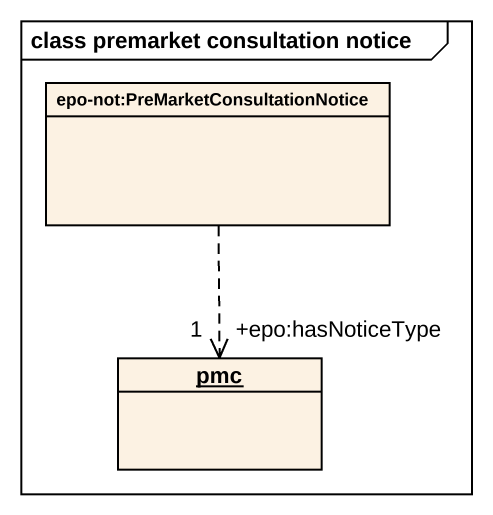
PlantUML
@startuml
mainframe class premarket consultation notice
hide circle
hide empty members
class "epo-not:PreMarketConsultationNotice" as epo_not_PreMarketConsultatio
object pmc
epo_not_PreMarketConsultatio ..> "+epo:hasNoticeType\n1" pmc
@enduml
